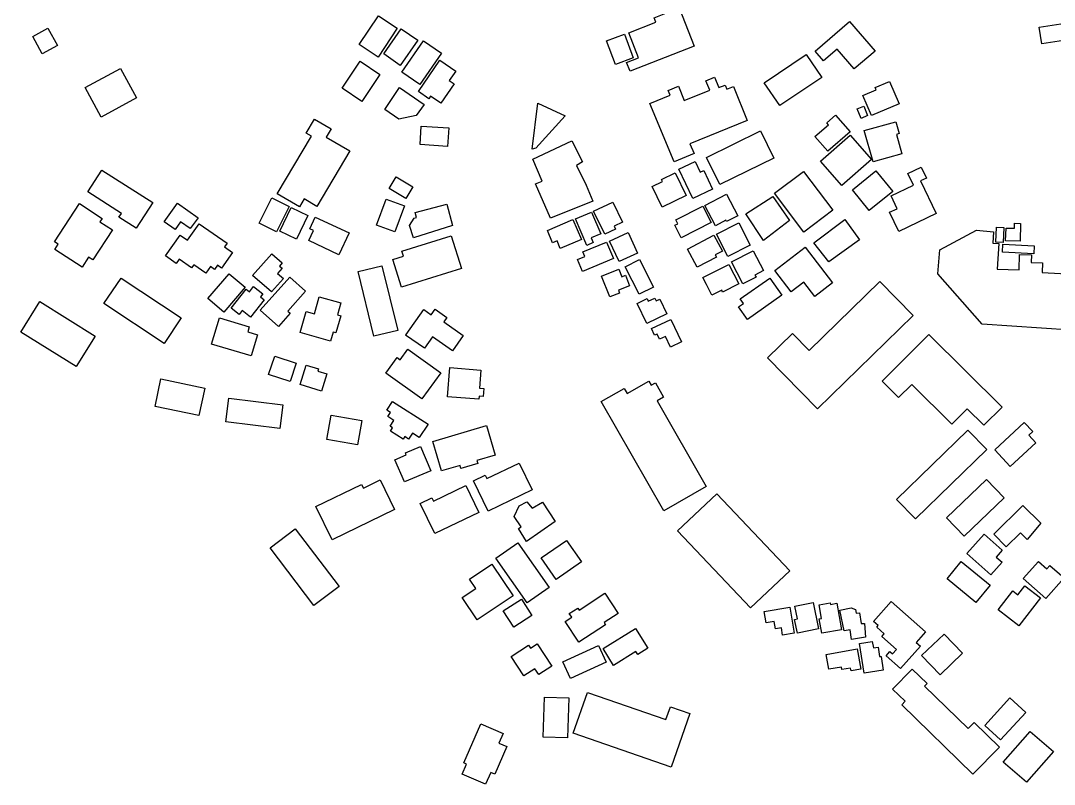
# Model space of a CAD drawing. Header units: metres. Extents: x -30816 to -28918, y -46789 to -43839.
# Drawn here: x -30642.9 to -30346.6, y -46360.5 to -46141.5 of the extents above; entities that cross this region are included whole.
import ezdxf

# ---------------------------------------------------------------- set-up
doc = ezdxf.new("R2010")
doc.units = ezdxf.units.M
doc.header["$MEASUREMENT"] = 0

msp = doc.modelspace()

# ---------------------------------------------------------------- linework, layer by layer
for points in [[(-30460.76, -46141.95), (-30461.24, -46140.72), (-30454.07, -46137.91), (-30449.76, -46148.85), (-30468.18, -46156.06), (-30469.16, -46153.57), (-30465.71, -46152.22), (-30468.56, -46145.01), (-30460.76, -46141.95)], [(-30545.79, -46148.42), (-30540.33, -46140.18), (-30534.94, -46143.73), (-30540.4, -46151.96), (-30545.79, -46148.42)], [(-30415.13, -46150.24), (-30405.28, -46141.8), (-30397.96, -46150.28), (-30403.91, -46155.37), (-30408.79, -46149.73), (-30412.7, -46153.07), (-30415.13, -46150.24)], [(-30350.18, -46148.17), (-30350.9, -46143.4), (-30342.18, -46142.1), (-30341.45, -46146.87), (-30350.18, -46148.17)], [(-30636.72, -46151.02), (-30639.42, -46146.13), (-30635.05, -46143.73), (-30632.34, -46148.62), (-30636.72, -46151.02)], [(-30533.76, -46143.88), (-30528.99, -46147.17), (-30534.03, -46154.39), (-30538.8, -46151.09), (-30533.76, -46143.88)], [(-30467.27, -46152.22), (-30472.38, -46154.1), (-30474.89, -46147.34), (-30469.78, -46145.45), (-30467.27, -46152.22)], [(-30527.43, -46147.36), (-30522.24, -46150.89), (-30528.42, -46159.87), (-30533.61, -46156.34), (-30527.43, -46147.36)], [(-30425.27, -46165.91), (-30429.71, -46159.38), (-30417.68, -46151.26), (-30413.23, -46157.81), (-30425.27, -46165.91)], [(-30545.59, -46153.19), (-30539.9, -46156.95), (-30545.04, -46164.68), (-30550.73, -46160.93), (-30545.59, -46153.19)], [(-30522.74, -46152.91), (-30518.16, -46156.02), (-30519.99, -46158.69), (-30518.57, -46159.65), (-30522.4, -46165.23), (-30525.36, -46163.22), (-30525.83, -46163.91), (-30528.86, -46161.84), (-30522.74, -46152.91)], [(-30624.42, -46160.75), (-30614.26, -46155.23), (-30609.63, -46163.66), (-30619.79, -46169.19), (-30624.42, -46160.75)], [(-30442.7, -46160.73), (-30440.93, -46160), (-30440.45, -46161.18), (-30438.57, -46160.41), (-30434.58, -46170.12), (-30451, -46176.82), (-30449.83, -46179.66), (-30455.58, -46182.02), (-30462.47, -46165.28), (-30456.71, -46162.93), (-30457.3, -46161.52), (-30454.3, -46160.3), (-30452.62, -46164.4), (-30445.32, -46161.43), (-30446.42, -46158.75), (-30443.93, -46157.74), (-30442.7, -46160.73)], [(-30534.24, -46160.69), (-30527.15, -46165.59), (-30529.46, -46168.72), (-30534.45, -46169.8), (-30538.51, -46166.97), (-30534.24, -46160.69)], [(-30391.08, -46165.36), (-30399, -46168.7), (-30401.43, -46162.97), (-30397.64, -46161.38), (-30397.92, -46160.69), (-30393.79, -46158.97), (-30391.08, -46165.36)], [(-30494.63, -46165.21), (-30486.74, -46168.87), (-30495.16, -46178.1), (-30496.2, -46178.34), (-30494.63, -46165.21)], [(-30400.07, -46168.77), (-30401.92, -46169.55), (-30403.06, -46166.86), (-30401.21, -46166.07), (-30400.07, -46168.77)], [(-30405.06, -46173.43), (-30411.49, -46179), (-30415.19, -46174.77), (-30411.27, -46171.38), (-30411.76, -46170.81), (-30409.26, -46168.63), (-30405.06, -46173.43)], [(-30558.65, -46169.74), (-30553.88, -46172.54), (-30555.28, -46174.9), (-30548.48, -46178.88), (-30557.92, -46194.82), (-30561.64, -46192.63), (-30562.97, -46194.88), (-30569.31, -46191.16), (-30559.53, -46174.64), (-30561.03, -46173.76), (-30558.65, -46169.74)], [(-30528.02, -46171.76), (-30520.16, -46172.31), (-30520.53, -46177.58), (-30528.39, -46177.03), (-30528.02, -46171.76)], [(-30401.06, -46173.01), (-30391.99, -46170.5), (-30391.03, -46173.93), (-30391.83, -46174.16), (-30390.27, -46179.75), (-30398.53, -46182.04), (-30401.06, -46173.01)], [(-30446.28, -46180.74), (-30430.82, -46173.17), (-30426.97, -46180.97), (-30442.43, -46188.54), (-30446.28, -46180.74)], [(-30413.57, -46181.85), (-30405.04, -46174.41), (-30398.94, -46181.35), (-30407.47, -46188.78), (-30413.57, -46181.85)], [(-30496.07, -46181.26), (-30484.83, -46175.96), (-30481.77, -46182.03), (-30483.52, -46183.11), (-30480.8, -46188.71), (-30478.89, -46193.24), (-30491.03, -46198.17), (-30495.25, -46188.31), (-30493.38, -46187.52), (-30496.07, -46181.26)], [(-30623.64, -46190.6), (-30619.62, -46184.36), (-30605, -46193.69), (-30609.75, -46201.06), (-30614.69, -46197.92), (-30613.96, -46196.78), (-30623.64, -46190.6)], [(-30454.19, -46184.09), (-30449.56, -46181.92), (-30448.1, -46185.02), (-30447.04, -46184.52), (-30444.51, -46189.88), (-30450.19, -46192.54), (-30454.19, -46184.09)], [(-30384.88, -46187.46), (-30380.4, -46196.86), (-30391.17, -46201.95), (-30393.79, -46196.46), (-30391.63, -46195.44), (-30393.37, -46191.78), (-30386.94, -46188.74), (-30388.56, -46185.33), (-30384.73, -46183.51), (-30383.22, -46186.68), (-30384.88, -46187.46)], [(-30535.21, -46186.28), (-30530.42, -46189.17), (-30532.44, -46192.5), (-30537.24, -46189.61), (-30535.21, -46186.28)], [(-30459.18, -46187.04), (-30455.25, -46185.15), (-30452.05, -46191.69), (-30458.93, -46195.03), (-30461.83, -46189.09), (-30458.88, -46187.66), (-30459.18, -46187.04)], [(-30418.33, -46202.15), (-30426.8, -46190.99), (-30418.5, -46184.74), (-30410.03, -46195.9), (-30418.33, -46202.15)], [(-30404.46, -46190), (-30397.69, -46184.55), (-30392.82, -46190.5), (-30399.6, -46195.97), (-30404.46, -46190)], [(-30570.83, -46192.33), (-30565.88, -46194.77), (-30569.51, -46202.05), (-30574.46, -46199.62), (-30570.83, -46192.33)], [(-30538.12, -46192.71), (-30532.84, -46194.66), (-30535.61, -46202.08), (-30540.89, -46200.12), (-30538.12, -46192.71)], [(-30446.72, -46194.54), (-30440.49, -46191.3), (-30437.25, -46197.46), (-30440.5, -46199.16), (-30440.7, -46198.78), (-30443.69, -46200.32), (-30446.72, -46194.54)], [(-30429.94, -46204.59), (-30434.98, -46196.94), (-30427.21, -46191.96), (-30422.48, -46198.83), (-30429.94, -46204.59)], [(-30626, -46193.99), (-30619.5, -46198.21), (-30620.14, -46199.2), (-30616.51, -46201.55), (-30622.13, -46210.13), (-30623.38, -46209.31), (-30625.24, -46212.16), (-30633.04, -46207.1), (-30632.09, -46205.62), (-30633.16, -46204.93), (-30626, -46193.99)], [(-30601.69, -46199.19), (-30597.9, -46193.87), (-30592, -46198.03), (-30594.23, -46201.17), (-30597.01, -46199.2), (-30598.57, -46201.39), (-30601.69, -46199.19)], [(-30565.29, -46195.09), (-30560.54, -46197.35), (-30563.8, -46204.14), (-30568.54, -46201.87), (-30565.29, -46195.09)], [(-30529.77, -46196.55), (-30520.68, -46194.17), (-30519.12, -46200.29), (-30530.22, -46203.81), (-30531.43, -46200.27), (-30530.11, -46198.18), (-30529.38, -46197.98), (-30529.77, -46196.55)], [(-30478.61, -46196.19), (-30473.13, -46193.55), (-30470.34, -46199.29), (-30472.77, -46200.45), (-30472.37, -46201.3), (-30475.42, -46202.76), (-30478.61, -46196.19)], [(-30455.02, -46198.68), (-30447.36, -46194.75), (-30444.96, -46199.4), (-30453.49, -46203.78), (-30455.34, -46200.2), (-30454.46, -46199.75), (-30455.02, -46198.68)], [(-30558.43, -46197.83), (-30548.68, -46202.38), (-30551.62, -46208.63), (-30560.25, -46204.59), (-30558.89, -46201.7), (-30560.01, -46201.18), (-30558.43, -46197.83)], [(-30491.88, -46201.71), (-30484.57, -46198.59), (-30482.13, -46204.26), (-30488.18, -46206.84), (-30489.1, -46204.69), (-30490.37, -46205.23), (-30491.88, -46201.71)], [(-30483.77, -46198.36), (-30479.26, -46196.46), (-30476.6, -46202.66), (-30479.29, -46203.81), (-30478.71, -46205.18), (-30480.52, -46205.95), (-30483.77, -46198.36)], [(-30415.46, -46205.19), (-30406.65, -46198.51), (-30402.43, -46204.38), (-30411.22, -46210.64), (-30415.46, -46205.19)], [(-30591.69, -46199.77), (-30583.67, -46205.36), (-30584.41, -46206.4), (-30582.16, -46207.97), (-30585.32, -46212.46), (-30586.45, -46211.68), (-30587.29, -46212.85), (-30588.45, -46212.04), (-30589.8, -46213.96), (-30593.24, -46211.56), (-30593.86, -46212.43), (-30597.42, -46209.95), (-30598.27, -46211.15), (-30601.36, -46208.99), (-30597.15, -46203.01), (-30595.03, -46204.5), (-30591.69, -46199.77)], [(-30443.44, -46202.78), (-30437.03, -46199.52), (-30433.78, -46205.87), (-30440.19, -46209.12), (-30443.44, -46202.78)], [(-30337.84, -46216.2), (-30321.06, -46217.26), (-30321.6, -46231.74), (-30324.49, -46233.85), (-30340.01, -46232.68), (-30341.74, -46230.26), (-30367.26, -46228.57), (-30379.97, -46214.16), (-30379.37, -46207.23), (-30368.88, -46201.59), (-30363.98, -46202.11), (-30364.14, -46205.28), (-30362.47, -46205.38), (-30362.92, -46212.8), (-30356.67, -46212.93), (-30356.55, -46208.55), (-30353.09, -46208.64), (-30353.15, -46210.89), (-30349.96, -46210.97), (-30350.03, -46213.78), (-30337.74, -46214.45), (-30337.84, -46216.2)], [(-30361.27, -46205.13), (-30363.28, -46205.04), (-30363.1, -46200.75), (-30361.08, -46200.84), (-30361.27, -46205.13)], [(-30358.01, -46201.07), (-30357.98, -46199.61), (-30356.27, -46199.65), (-30356.39, -46204.8), (-30360.51, -46204.7), (-30360.41, -46201.02), (-30358.01, -46201.07)], [(-30533.57, -46207.58), (-30519.43, -46203.2), (-30516.49, -46212.61), (-30533.67, -46217.93), (-30536.14, -46210.05), (-30533.1, -46209.1), (-30533.57, -46207.58)], [(-30481.7, -46207.85), (-30474.89, -46205.04), (-30472.92, -46209.76), (-30481.78, -46213.42), (-30483.21, -46209.98), (-30481.17, -46209.13), (-30481.7, -46207.85)], [(-30474.03, -46204.73), (-30468.75, -46202.3), (-30466, -46208.19), (-30471.29, -46210.62), (-30474.03, -46204.73)], [(-30451.72, -46207.02), (-30444.14, -46203.04), (-30441.72, -46207.63), (-30443.76, -46208.71), (-30443.44, -46209.33), (-30448.96, -46212.23), (-30451.72, -46207.02)], [(-30439.1, -46210.72), (-30432.84, -46207.55), (-30429.94, -46213.21), (-30432.38, -46214.46), (-30432.06, -46215.09), (-30435.88, -46217.03), (-30439.1, -46210.72)], [(-30426.7, -46213.12), (-30418.01, -46206.48), (-30410.12, -46216.72), (-30415.24, -46220.62), (-30418.41, -46216.5), (-30421.99, -46219.24), (-30426.7, -46213.12)], [(-30361.46, -46207.92), (-30361.34, -46205.64), (-30352.3, -46206.11), (-30352.42, -46208.4), (-30361.46, -46207.92)], [(-30576.36, -46214.58), (-30570.89, -46208.37), (-30567.87, -46211.01), (-30568.65, -46211.9), (-30567.93, -46212.52), (-30569.24, -46214), (-30567.55, -46215.48), (-30570.93, -46219.32), (-30576.36, -46214.58)], [(-30469.57, -46212.1), (-30465.48, -46210.02), (-30461.43, -46217.9), (-30465.52, -46219.98), (-30469.57, -46212.1)], [(-30589.19, -46221.21), (-30583.1, -46214.1), (-30578.54, -46217.97), (-30584.64, -46225.08), (-30589.19, -46221.21)], [(-30546.14, -46213.49), (-30539.3, -46211.83), (-30534.76, -46230.36), (-30541.6, -46232.03), (-30546.14, -46213.49)], [(-30476.38, -46214.81), (-30471.4, -46212.82), (-30470.54, -46214.94), (-30469.52, -46214.54), (-30468.31, -46217.54), (-30471.52, -46218.83), (-30471.19, -46219.64), (-30473.98, -46220.76), (-30476.38, -46214.81)], [(-30447.28, -46215.16), (-30439.85, -46211.43), (-30437.02, -46217.01), (-30441.64, -46219.33), (-30441.91, -46218.81), (-30444.72, -46220.22), (-30446.27, -46217.18), (-30447.28, -46215.16)], [(-30614.08, -46215.33), (-30596.85, -46226.78), (-30601.76, -46234.09), (-30618.99, -46222.65), (-30614.08, -46215.33)], [(-30565.69, -46215.06), (-30561.17, -46219.09), (-30566.3, -46224.8), (-30565.59, -46225.43), (-30568.99, -46229.21), (-30574.22, -46224.55), (-30565.69, -46215.06)], [(-30424.64, -46220.28), (-30434.51, -46227.2), (-30437.07, -46223.59), (-30435.69, -46222.63), (-30436.63, -46221.28), (-30428.14, -46215.33), (-30424.64, -46220.28)], [(-30428.77, -46238.24), (-30421.61, -46231.27), (-30416.88, -46236.08), (-30396.57, -46216.32), (-30387.01, -46226.06), (-30414.48, -46252.8), (-30428.77, -46238.24)], [(-30582.52, -46223.92), (-30578.23, -46218.53), (-30577.31, -46219.26), (-30576.09, -46217.72), (-30573.44, -46219.81), (-30574.16, -46220.71), (-30573.04, -46221.59), (-30576.98, -46226.51), (-30579.34, -46224.64), (-30580.22, -46225.74), (-30582.52, -46223.92)], [(-30637.4, -46222.09), (-30621.51, -46231.95), (-30626.97, -46240.68), (-30642.86, -46230.81), (-30637.4, -46222.09)], [(-30557.25, -46220.7), (-30551.07, -46222.45), (-30552.05, -46225.9), (-30551.12, -46226.17), (-30552.51, -46231.07), (-30553.27, -46230.85), (-30554.01, -46233.44), (-30562.74, -46230.96), (-30561.01, -46224.87), (-30558.64, -46225.54), (-30557.25, -46220.7)], [(-30466.18, -46222.63), (-30463.28, -46221.23), (-30462.94, -46221.94), (-30461.1, -46221.05), (-30460.7, -46221.86), (-30459.65, -46221.37), (-30457.61, -46225.55), (-30463.41, -46228.33), (-30466.18, -46222.63)], [(-30532.36, -46231.5), (-30527.31, -46224.38), (-30525.22, -46225.85), (-30524.08, -46224.24), (-30520.66, -46226.64), (-30521.55, -46227.89), (-30516.01, -46231.78), (-30519.12, -46236.18), (-30524.78, -46232.19), (-30527.11, -46235.47), (-30532.5, -46231.69), (-30532.36, -46231.5)], [(-30585.9, -46226.77), (-30577.35, -46229.29), (-30577.79, -46230.76), (-30575.02, -46231.57), (-30576.81, -46237.62), (-30588.13, -46234.29), (-30585.9, -46226.77)], [(-30462.05, -46229.81), (-30456.46, -46227.21), (-30453.44, -46233.66), (-30456.55, -46235.1), (-30457.98, -46232.05), (-30459.74, -46232.87), (-30460.44, -46231.37), (-30461.16, -46231.71), (-30462.05, -46229.81)], [(-30387.45, -46245.87), (-30391.18, -46249.6), (-30395.92, -46244.92), (-30382.57, -46231.53), (-30361.53, -46252.32), (-30366.74, -46257.54), (-30371.53, -46252.81), (-30375.94, -46257.23), (-30387.45, -46245.87)], [(-30570.05, -46237.75), (-30563.92, -46239.75), (-30565.63, -46244.97), (-30571.78, -46242.97), (-30570.05, -46237.75)], [(-30538.2, -46242.57), (-30534.98, -46238.14), (-30534.11, -46238.76), (-30531.87, -46235.69), (-30522.45, -46242.49), (-30527.9, -46249.99), (-30538.2, -46242.57)], [(-30561.02, -46240.27), (-30557.49, -46241.34), (-30557.7, -46242.03), (-30555.1, -46242.81), (-30556.58, -46247.72), (-30562.7, -46245.88), (-30561.02, -46240.27)], [(-30519.8, -46241.01), (-30510.95, -46241.74), (-30511.38, -46246.9), (-30510.14, -46247), (-30510.33, -46249.31), (-30511.46, -46249.21), (-30511.53, -46250.09), (-30520.5, -46249.35), (-30519.8, -46241.01)], [(-30602.68, -46244.24), (-30590.09, -46246.88), (-30591.75, -46254.74), (-30604.33, -46252.11), (-30602.68, -46244.24)], [(-30476.43, -46250.69), (-30469.86, -46246.96), (-30469, -46248.44), (-30462.79, -46244.91), (-30462.15, -46246.04), (-30460.92, -46245.35), (-30458.56, -46249.46), (-30460.42, -46250.52), (-30446.32, -46275.12), (-30458.48, -46282.02), (-30476.43, -46250.69)], [(-30583.2, -46249.75), (-30567.71, -46251.68), (-30568.56, -46258.46), (-30584.06, -46256.53), (-30583.2, -46249.75)], [(-30536.26, -46250.67), (-30526.08, -46257.22), (-30528.59, -46261.08), (-30530.58, -46259.81), (-30531.66, -46261.47), (-30532.7, -46260.79), (-30533.19, -46261.54), (-30536.86, -46259.19), (-30536.23, -46258.23), (-30536.91, -46257.79), (-30535.86, -46256.18), (-30537.59, -46255.06), (-30536.84, -46253.91), (-30537.91, -46253.22), (-30536.26, -46250.67)], [(-30553.9, -46254.68), (-30545.07, -46256.21), (-30546.29, -46263.17), (-30555.12, -46261.65), (-30553.9, -46254.68)], [(-30524.7, -46262.14), (-30509.36, -46257.62), (-30506.84, -46266.09), (-30512.07, -46267.64), (-30511.83, -46268.46), (-30516.68, -46269.89), (-30516.92, -46269.05), (-30522.19, -46270.61), (-30524.7, -46262.14)], [(-30363.66, -46264.56), (-30355.17, -46256.7), (-30352.7, -46259.34), (-30353.84, -46260.39), (-30351.85, -46262.53), (-30359.2, -46269.34), (-30363.66, -46264.56)], [(-30365.89, -46264.5), (-30386.37, -46284.39), (-30391.82, -46278.82), (-30371.33, -46258.93), (-30365.89, -46264.5)], [(-30532.57, -46265.48), (-30528.25, -46263.65), (-30525.3, -46270.55), (-30532.88, -46273.77), (-30535.61, -46267.43), (-30532.33, -46266.04), (-30532.57, -46265.48)], [(-30513.02, -46273.44), (-30509.69, -46271.84), (-30509.22, -46272.81), (-30499.92, -46268.35), (-30496.2, -46276.06), (-30508.82, -46282.12), (-30513.02, -46273.44)], [(-30558.22, -46280.85), (-30545.12, -46274.47), (-30544.61, -46275.52), (-30539.85, -46273.19), (-30535.69, -46281.66), (-30553.55, -46290.36), (-30558.22, -46280.85)], [(-30377.47, -46284.09), (-30365.97, -46273.08), (-30360.91, -46278.31), (-30372.42, -46289.32), (-30377.47, -46284.09)], [(-30528.32, -46279.91), (-30524.99, -46278.3), (-30524.52, -46279.28), (-30515.22, -46274.82), (-30511.5, -46282.52), (-30524.13, -46288.58), (-30528.32, -46279.91)], [(-30454.54, -46287.82), (-30443.26, -46277.23), (-30422.39, -46299.24), (-30433.65, -46309.83), (-30454.54, -46287.82)], [(-30501.39, -46283.65), (-30499.92, -46280.61), (-30497.78, -46279.46), (-30496.24, -46281.31), (-30493.29, -46279.53), (-30489.69, -46285.11), (-30497.86, -46290.86), (-30500.19, -46287.16), (-30499.39, -46286.6), (-30501.39, -46283.65)], [(-30355.57, -46280.49), (-30350.42, -46285.62), (-30354.33, -46290.29), (-30356.24, -46288.37), (-30360.32, -46292.41), (-30363.94, -46288.79), (-30355.57, -46280.49)], [(-30571.38, -46292.63), (-30564.13, -46287.18), (-30551.56, -46303.77), (-30558.81, -46309.22), (-30571.38, -46292.63)], [(-30493.66, -46295.56), (-30486.38, -46290.52), (-30482.09, -46296.67), (-30489.37, -46301.7), (-30493.66, -46295.56)], [(-30366.7, -46288.75), (-30361.48, -46293.36), (-30363.21, -46295.31), (-30361.49, -46296.82), (-30364.73, -46300.45), (-30371.67, -46294.32), (-30366.7, -46288.75)], [(-30506.62, -46295.65), (-30500.31, -46291.27), (-30491.35, -46304.02), (-30497.67, -46308.42), (-30506.62, -46295.65)], [(-30377.3, -46301.55), (-30373.24, -46296.61), (-30364.98, -46303.38), (-30369.04, -46308.3), (-30377.3, -46301.55)], [(-30355.45, -46301.5), (-30351.12, -46296.59), (-30348.69, -46298.72), (-30347.8, -46297.71), (-30343.74, -46301.26), (-30348.98, -46307.18), (-30355.45, -46301.5)], [(-30514.24, -46301.67), (-30507.82, -46297.35), (-30501.68, -46306.38), (-30511.97, -46313.33), (-30516.31, -46306.95), (-30512.42, -46304.33), (-30514.24, -46301.67)], [(-30485.59, -46311.53), (-30483.12, -46309.92), (-30482.75, -46310.49), (-30475.41, -46305.69), (-30471.58, -46311.48), (-30475.59, -46314.11), (-30475.19, -46314.71), (-30482.89, -46319.73), (-30486.79, -46313.81), (-30484.9, -46312.58), (-30485.59, -46311.53)], [(-30357.01, -46306.11), (-30355.03, -46303.58), (-30350.54, -46307.03), (-30356.73, -46315.02), (-30362.64, -46310.47), (-30358.41, -46305.03), (-30357.01, -46306.11)], [(-30504.53, -46310.68), (-30499.3, -46307.38), (-30496.29, -46312.1), (-30501.51, -46315.41), (-30504.53, -46310.68)], [(-30420.9, -46309.35), (-30415.73, -46308.32), (-30414.18, -46315.91), (-30420.2, -46317.12), (-30421, -46313.17), (-30420.16, -46313), (-30420.9, -46309.35)], [(-30414.01, -46309.02), (-30410.8, -46308.48), (-30410.74, -46308.87), (-30408.89, -46308.55), (-30407.58, -46316.15), (-30413.23, -46317.11), (-30413.94, -46313.01), (-30413.33, -46312.91), (-30414.01, -46309.02)], [(-30398.43, -46313.74), (-30393.37, -46308.03), (-30383.46, -46316.76), (-30386.14, -46319.79), (-30384.94, -46320.85), (-30390.65, -46327.3), (-30394.78, -46323.66), (-30393.69, -46322.43), (-30392.98, -46323.06), (-30391.83, -46321.77), (-30395.99, -46318.12), (-30395.29, -46317.34), (-30397.46, -46315.44), (-30397.04, -46314.95), (-30398.43, -46313.74)], [(-30429.72, -46310.89), (-30422.35, -46309.66), (-30421.1, -46317.14), (-30424.45, -46317.7), (-30424.8, -46315.62), (-30426.47, -46315.9), (-30426.83, -46313.79), (-30429.16, -46314.19), (-30429.72, -46310.89)], [(-30408.04, -46310.56), (-30404.76, -46309.82), (-30403.57, -46310.39), (-30403.39, -46311.37), (-30402.45, -46311.34), (-30401.92, -46314.39), (-30400.94, -46314.37), (-30400.65, -46318.3), (-30404.73, -46318.95), (-30405.08, -46316.14), (-30406.76, -46316.47), (-30408.04, -46310.56)], [(-30475.9, -46321.53), (-30466.64, -46315.79), (-30463.1, -46321.46), (-30465.99, -46323.25), (-30466.51, -46322.41), (-30472.88, -46326.36), (-30475.9, -46321.53)], [(-30384.62, -46323.55), (-30378.17, -46317.37), (-30372.87, -46322.85), (-30379.31, -46329.03), (-30384.62, -46323.55)], [(-30502.25, -46323.78), (-30497.3, -46320.55), (-30496.71, -46321.43), (-30494.8, -46320.19), (-30490.61, -46326.55), (-30494.34, -46328.97), (-30495.44, -46327.31), (-30498.58, -46329.35), (-30502.25, -46323.78)], [(-30487.43, -46325.37), (-30477.2, -46320.66), (-30474.99, -46325.4), (-30485.22, -46330.11), (-30487.43, -46325.37)], [(-30402.45, -46320.08), (-30398.73, -46319.49), (-30398.44, -46321.34), (-30397.07, -46321.12), (-30396.64, -46323.85), (-30396.24, -46323.78), (-30395.62, -46327.71), (-30401.11, -46328.57), (-30402.45, -46320.08)], [(-30411.99, -46323.25), (-30403.06, -46321.65), (-30402.01, -46327.45), (-30404.84, -46327.96), (-30404.99, -46327.13), (-30407.45, -46327.57), (-30407.58, -46326.83), (-30411.23, -46327.48), (-30411.99, -46323.25)], [(-30392.91, -46333.14), (-30387.3, -46327.43), (-30383.03, -46331.58), (-30383.77, -46332.35), (-30371.29, -46344.5), (-30369.51, -46342.71), (-30362.27, -46349.77), (-30369.88, -46357.51), (-30390.28, -46337.63), (-30389.31, -46336.64), (-30392.91, -46333.14)], [(-30492.75, -46335.47), (-30485.76, -46335.68), (-30486.12, -46347.13), (-30493.09, -46346.92), (-30492.75, -46335.47)], [(-30480.42, -46334.14), (-30457.92, -46341.91), (-30456.63, -46338.22), (-30451, -46340.16), (-30456.35, -46355.52), (-30484.48, -46345.8), (-30480.42, -46334.14)], [(-30366.51, -46343.56), (-30359.28, -46335.71), (-30354.77, -46339.85), (-30362, -46347.69), (-30366.51, -46343.56)], [(-30510.97, -46343.15), (-30504.59, -46345.88), (-30505.77, -46348.63), (-30503.48, -46349.6), (-30506.92, -46357.59), (-30508.13, -46357.07), (-30509.59, -46360.46), (-30516.31, -46357.59), (-30515.05, -46354.66), (-30515.79, -46354.34), (-30510.97, -46343.15)], [(-30353.46, -46345.29), (-30346.83, -46351.04), (-30354.55, -46359.85), (-30361.19, -46354.09), (-30353.46, -46345.29)]]:
    msp.add_lwpolyline(points)

doc.saveas('drawing.dxf')
